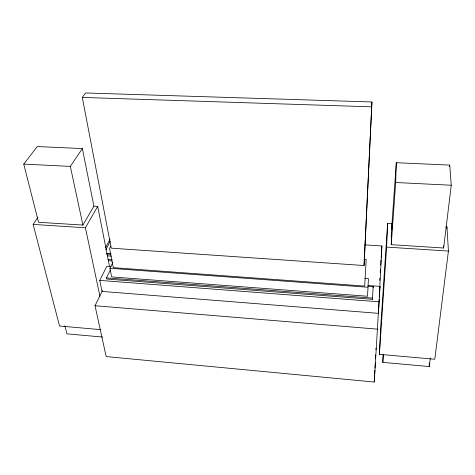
<?xml version="1.0" encoding="UTF-8"?>
<svg xmlns="http://www.w3.org/2000/svg" width="475" height="475" viewBox="0 0 475 475"><rect width="100%" height="100%" fill="white"/><g stroke="black" fill="none" stroke-linecap="round" stroke-linejoin="round"><path stroke-width="0.71" d="M391.24 244.684L395.687 182.501L396.31 162.699L449.748 165.104L451.25 185.244L443.644 248.015L391.24 244.684L391.982 223.713L387.636 223.458L380.57 329.098L379.388 354.332L434.797 359.242L448.436 251.061L446.951 226.943L445.675 226.872M430.303 358.073L429.275 366.563L382.814 362.372L383.147 354.303M379.388 354.332L386.614 247.095L387.636 223.458M364.052 265.531L371.943 101.977L85.648 92.963L82.288 97.423L111.251 248.164L364.052 265.531L371.943 101.977M102.523 290.445L95.024 305.728L106.174 356.582L374.264 382.037L379.175 299.286M379.305 296.768L379.644 290.142M379.757 287.933L381.912 245.973L364.919 244.886M111.209 266.724L106.78 266.398L99.738 280.392L102.048 291.418L378.456 313.34L379.976 286.389L368.161 285.522M374.264 382.037L374.882 370.245M374.995 368.036L375.268 362.876M375.493 358.453L375.689 354.772M375.957 349.612L376.034 348.139M372.412 299.315L372.477 298.104L106.465 277.899L106.697 279.057L372.412 299.315L373.19 286.591L368.018 286.211M373.124 287.791L373.19 286.591M379.745 280.428L379.881 278.225M380.255 272.365L380.439 269.432M380.713 265.032L381.039 259.902M381.176 257.705L381.912 245.973M379.299 297.089L379.976 286.389M368.054 287.642L367.454 296.246L111.655 276.907L109.951 268.274L112.866 262.408M391.62 228.843L396.31 162.699M391.162 236.514L391.424 232.839M391.632 229.9L391.893 226.219M382.814 362.372L383.367 354.635M449.57 166.571L449.748 165.104M446.773 228.416L446.951 226.943M106.465 277.899L110.354 270.032M110.823 246.05L109.577 248.473L113.288 267.645L364.699 286.087L366.178 259.463L363.957 259.314M105.818 249.826L110.236 241.312M105.628 247.558L110.063 239.056M99.97 296.311L85.411 227.763L97.696 206.399L93.907 206.18L82.899 225.085L38.552 222.264L23.75 164.095L37.27 146.543L82.353 148.574L93.907 206.18M100.581 329.638L59.541 326.004L33.131 224.408L37.958 217.217M82.899 225.085L70.33 166.404L82.353 148.574M82.288 97.423L371.503 106.845M23.75 164.095L70.33 166.404M395.687 182.501L451.25 185.244M33.131 224.408L85.411 227.763M386.614 247.095L448.436 251.061M106.923 253.294L111.126 253.591M106.364 253.994L110.568 254.285M107.231 255.805L111.5 256.108M107.914 259.273L112.171 259.576M364.83 278.427L368.517 278.694L367.917 287.256L109.951 268.274M108.365 260.698L111.981 260.959M99.738 280.392L379.187 301.821M95.024 305.728L377.643 329.157M102.6 337.06L66.945 333.842L64.891 325.773M97.696 206.399L109.577 266.659M443.525 245.848L443.644 248.015M429.186 362.971L429.275 366.563"/></g></svg>
